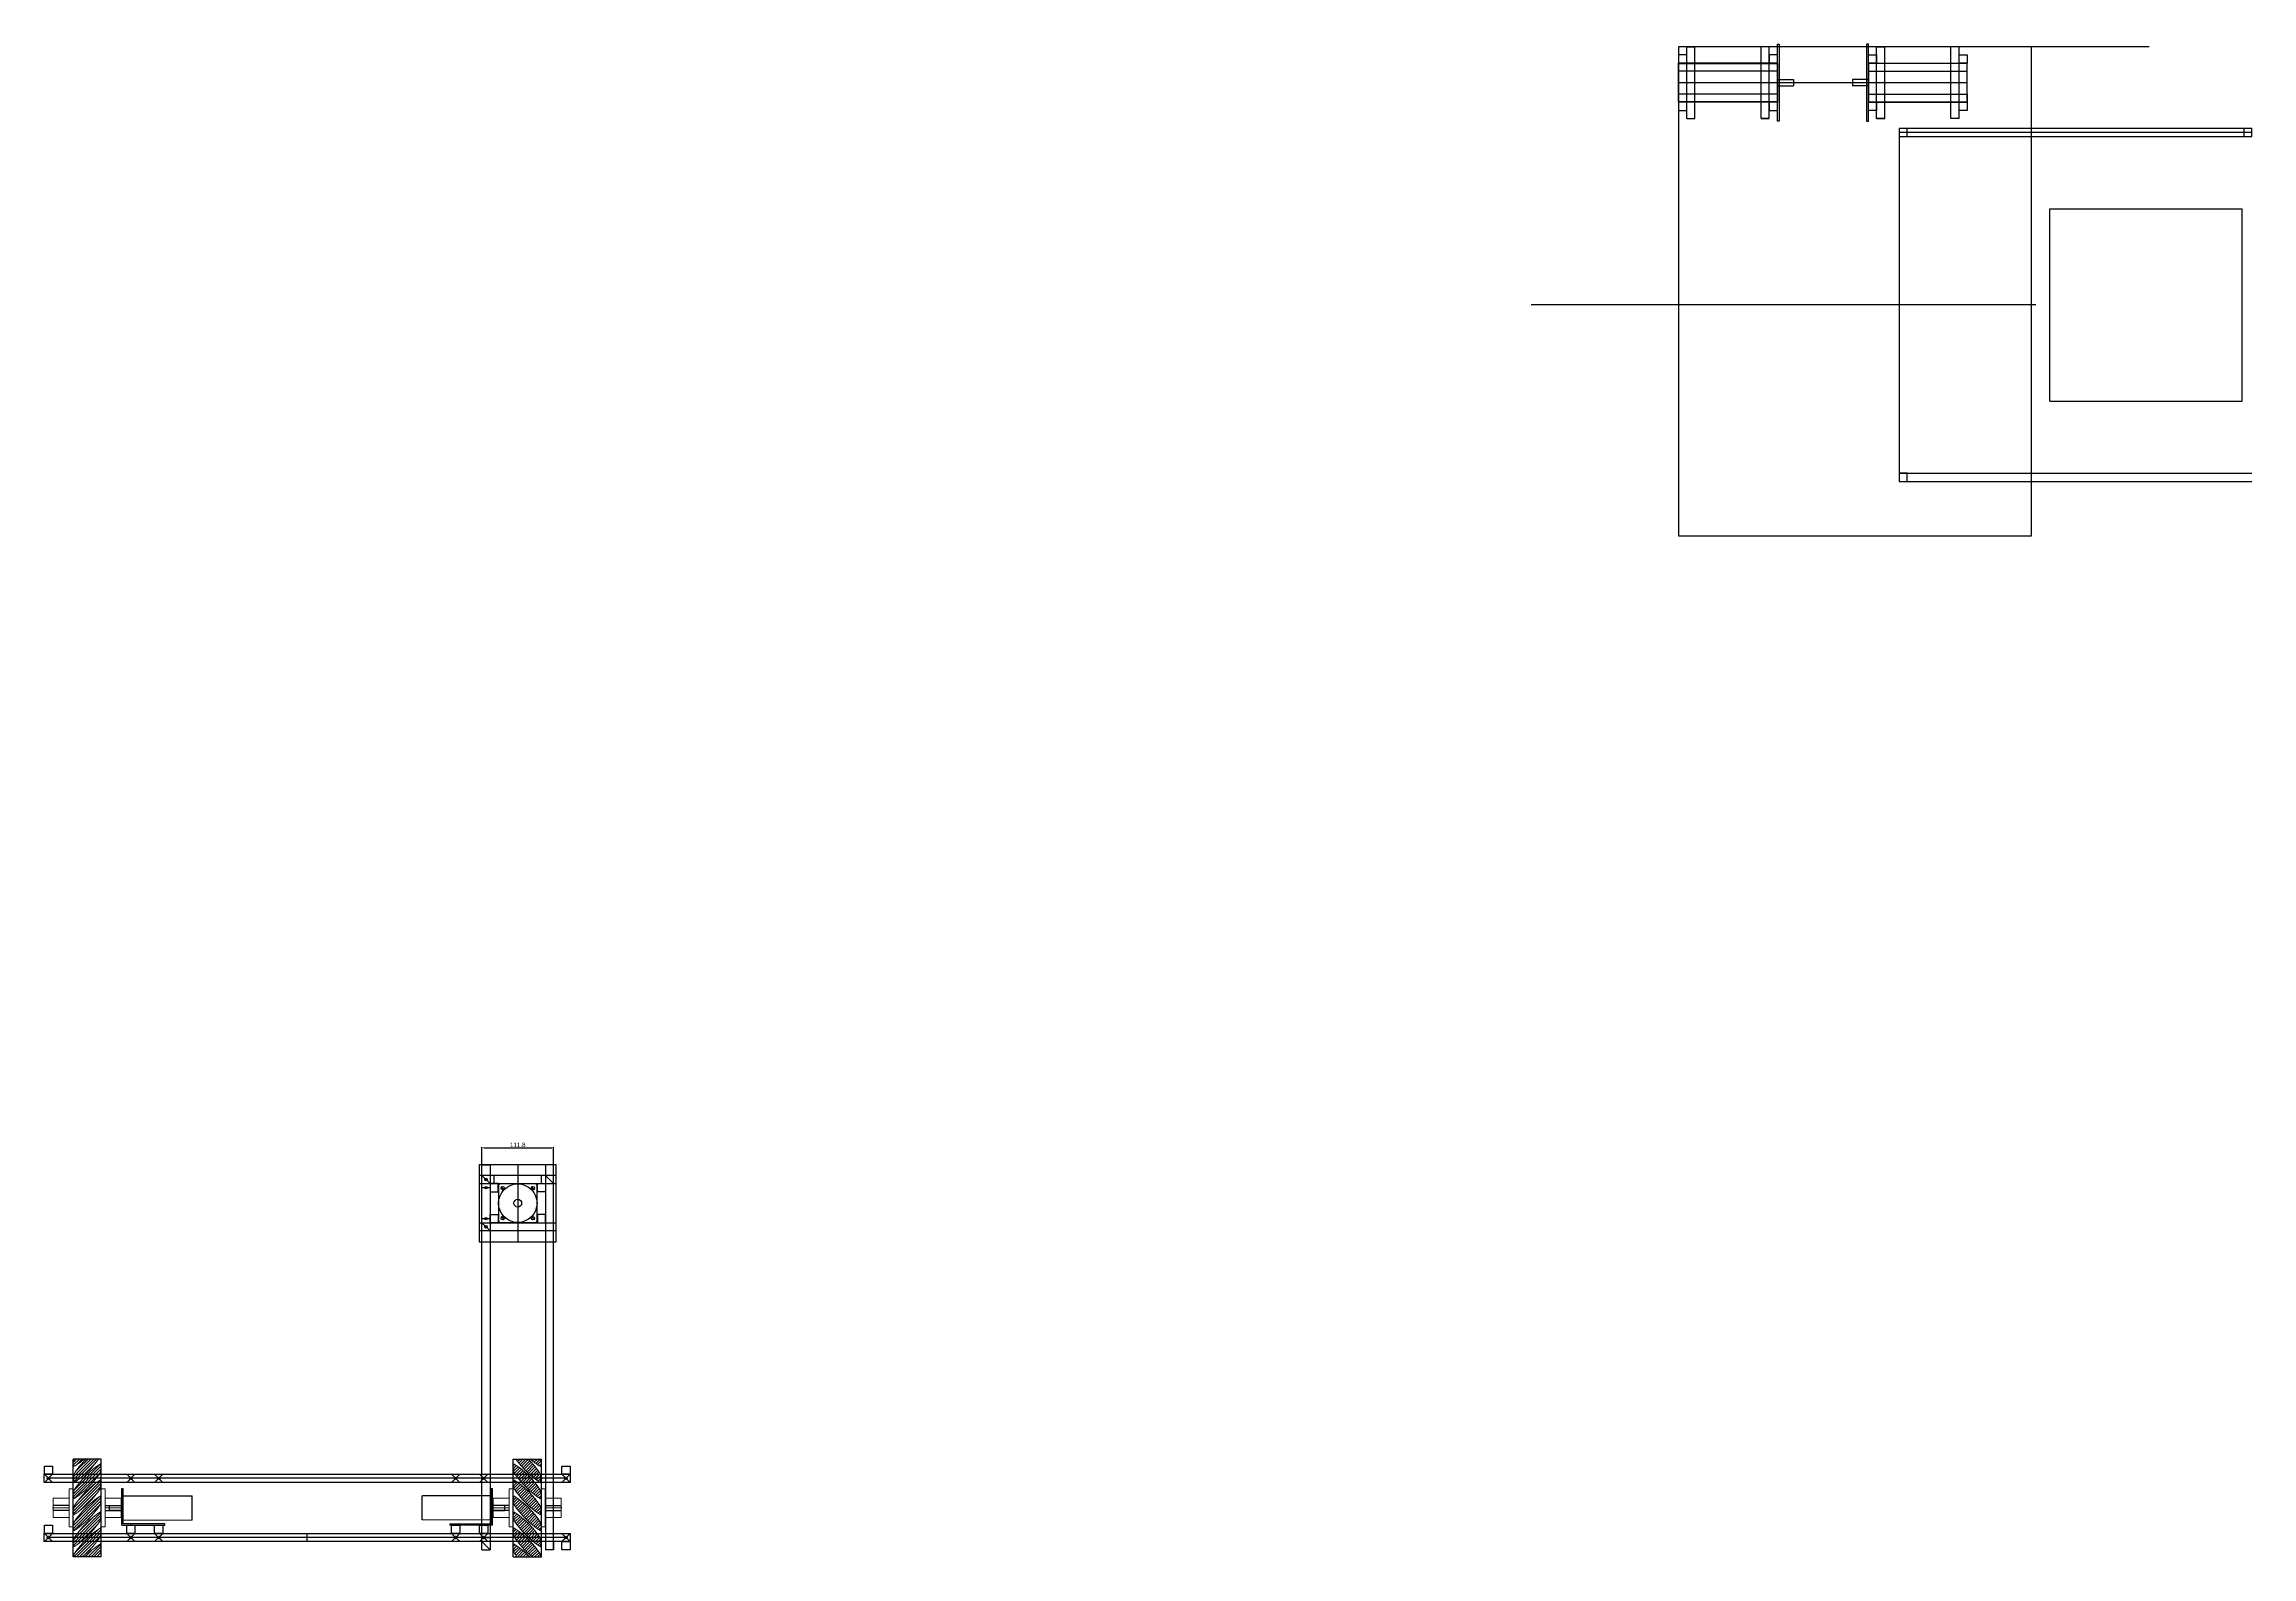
# Model space of a CAD drawing. Header units: millimetres. Extents: x -15418 to 43885, y -27590 to 23052.
# Drawn here: x 24895 to 28336, y -17784 to -15427 of the extents above; entities that cross this region are included whole.
import ezdxf

# ---------------------------------------------------------------- set-up
doc = ezdxf.new("R2010")
doc.units = ezdxf.units.MM
doc.header["$LTSCALE"] = 0.5
doc.layers.get('0').update_dxf_attribs({"lineweight": 5})
doc.layers.get('Defpoints').update_dxf_attribs({"color": 4})
for name, color, linetype in [('Layer1', 1, 'Continuous'), ('Layer2', 2, 'Continuous'), ('Layer3', 9, 'Continuous'), ('Layer4', 6, 'Continuous')]:
    doc.layers.add(name, color=color, linetype=linetype)
doc.layers.add('Layer5', color=51, linetype='Continuous', lineweight=5)
doc.dimstyles.new('ISO-25', dxfattribs={"dimtxt": 7, "dimasz": 3, "dimexe": 1, "dimexo": 1, "dimgap": 1, "dimtad": 1, "dimtoh": 1, "dimdec": 3, "dimdsep": 46, "dimtxsty": 'Standard', "dimcen": 2.5, "dimadec": 0, "dimazin": 0, "dimtfac": 1, "dimtdec": 3, "dimtmove": 0, "dimatfit": 3, "dimfxl": 1, "dimarcsym": 1})
pattern_1 = [(225, (49371.9632, -2140.0113), (2.24506403, -2.24506403), [])]

# ---------------------------------------------------------------- blocks, each defined once
blk = doc.blocks.new('*D356')
at = {"layer": 'Defpoints', "color": 0, "transparency": 16777216}
for p in [(25688.9, -17146.4), (25577.1, -17189.6), (25688.9, -17189.6)]:
    blk.add_point(p, dxfattribs=at)
at = {"layer": 'Layer2', "color": 0, "lineweight": -2, "transparency": 16777216}
for p, q in [((25577.1, -17188.6), (25577.1, -17145.4)), ((25580.1, -17146.4), (25685.9, -17146.4)), ((25688.9, -17188.6), (25688.9, -17145.4))]:
    blk.add_line(p, q, dxfattribs=at)
at = {"layer": 'Layer2', "color": 0, "transparency": 16777216}
for points in [[(25580.1, -17145.9), (25580.1, -17146.9), (25577.1, -17146.4)], [(25685.9, -17145.9), (25685.9, -17146.9), (25688.9, -17146.4)]]:
    blk.add_solid(points, dxfattribs=at)
at = {"layer": 'Layer2', "color": 0, "transparency": 16777216, "insert": (25633, -17141.9), "char_height": 7, "attachment_point": 5}
blk.add_mtext('111.8', dxfattribs=at)

msp = doc.modelspace()

# ---------------------------------------------------------------- hatches: boundary and pattern name
at = {"layer": 'Layer5', "transparency": 33554661}
h = msp.add_hatch(dxfattribs=at)
h.set_pattern_fill('ANSI31', color=256, angle=-180)
h.set_pattern_definition(pattern_1)
h.paths.add_polyline_path([(24956.9148, -17631.489, -0.036565829), (24940.9819, -17643.3783), (24940.9819, -17639.3783), (24939.7419, -17640.6183), (24939.7419, -17635.6183), (24940.9819, -17634.3783), (24940.9819, -17631.489)], flags=17)
edge = h.paths.add_edge_path()
edge.add_line((24939.7419, -17765.6183), (24939.7419, -17760.6183))
edge.add_line((24939.7419, -17760.6183), (24940.9819, -17759.3783))
edge.add_line((24940.9819, -17759.3783), (24940.9819, -17755.3783))
edge.add_arc((25055.9704, -17828.8467), 136.455, 482.5753358, 507.4246642, ccw=False)
edge.add_line((24982.5019, -17713.8583), (24982.5019, -17717.8583))
edge.add_line((24982.5019, -17717.8583), (24983.7419, -17716.6183))
edge.add_line((24983.7419, -17716.6183), (24983.7419, -17721.6183))
edge.add_line((24983.7419, -17721.6183), (24982.5019, -17722.8583))
edge.add_line((24982.5019, -17722.8583), (24982.5019, -17726.8583))
edge.add_arc((24867.7705, -17653.6469), 136.1, 302.5424058, 327.4575942, ccw=False)
edge.add_line((24940.9819, -17768.3783), (24940.9819, -17764.3783))
edge.add_line((24940.9819, -17764.3783), (24939.7419, -17765.6183))
edge = h.paths.add_edge_path()
edge.add_line((24939.7419, -17690.6183), (24939.7419, -17685.6183))
edge.add_line((24939.7419, -17685.6183), (24940.9819, -17684.3783))
edge.add_line((24940.9819, -17684.3783), (24940.9819, -17680.3783))
edge.add_arc((25055.9704, -17753.8467), 136.455, 482.5753358, 507.4246642, ccw=False)
edge.add_line((24982.5019, -17638.8583), (24982.5019, -17642.8583))
edge.add_line((24982.5019, -17642.8583), (24983.7419, -17641.6183))
edge.add_line((24983.7419, -17641.6183), (24983.7419, -17646.6183))
edge.add_line((24983.7419, -17646.6183), (24982.5019, -17647.8583))
edge.add_line((24982.5019, -17647.8583), (24982.5019, -17651.8583))
edge.add_arc((24867.7705, -17578.6469), 136.1, 302.5424058, 327.4575942, ccw=False)
edge.add_line((24940.9819, -17693.3783), (24940.9819, -17689.3783))
edge.add_line((24940.9819, -17689.3783), (24939.7419, -17690.6183))
edge = h.paths.add_edge_path()
edge.add_line((24939.7419, -17665.6183), (24939.7419, -17660.6183))
edge.add_line((24939.7419, -17660.6183), (24940.9819, -17659.3783))
edge.add_line((24940.9819, -17659.3783), (24940.9819, -17655.3783))
edge.add_arc((25055.9704, -17728.8467), 136.455, 494.481355, 507.4246642, ccw=False)
edge.add_line((24960.3595, -17631.489), (24979.4119, -17631.489))
edge.add_arc((24867.7705, -17553.6469), 136.1, 302.5424058, 325.1137921, ccw=False)
edge.add_line((24940.9819, -17668.3783), (24940.9819, -17664.3783))
edge.add_line((24940.9819, -17664.3783), (24939.7419, -17665.6183))
h = msp.add_hatch(dxfattribs=at)
h.set_pattern_fill('ANSI31', color=256, angle=-180)
h.set_pattern_definition(pattern_1)
h.paths.add_polyline_path([(25652.5691, -17631.489, 0.036565829), (25668.5019, -17643.3783), (25668.5019, -17639.3783), (25669.7419, -17640.6183), (25669.7419, -17635.6183), (25668.5019, -17634.3783), (25668.5019, -17631.489)], flags=17)
edge = h.paths.add_edge_path()
edge.add_line((25669.7419, -17765.6183), (25669.7419, -17760.6183))
edge.add_line((25669.7419, -17760.6183), (25668.5019, -17759.3783))
edge.add_line((25668.5019, -17759.3783), (25668.5019, -17755.3783))
edge.add_arc((25553.5135, -17828.8467), 136.455, 32.5753358, 57.4246642)
edge.add_line((25626.9819, -17713.8583), (25626.9819, -17717.8583))
edge.add_line((25626.9819, -17717.8583), (25625.7419, -17716.6183))
edge.add_line((25625.7419, -17716.6183), (25625.7419, -17721.6183))
edge.add_line((25625.7419, -17721.6183), (25626.9819, -17722.8583))
edge.add_line((25626.9819, -17722.8583), (25626.9819, -17726.8583))
edge.add_arc((25741.7133, -17653.6469), 136.1, 212.5424058, 237.4575942)
edge.add_line((25668.5019, -17768.3783), (25668.5019, -17764.3783))
edge.add_line((25668.5019, -17764.3783), (25669.7419, -17765.6183))
edge = h.paths.add_edge_path()
edge.add_line((25669.7419, -17690.6183), (25669.7419, -17685.6183))
edge.add_line((25669.7419, -17685.6183), (25668.5019, -17684.3783))
edge.add_line((25668.5019, -17684.3783), (25668.5019, -17680.3783))
edge.add_arc((25553.5135, -17753.8467), 136.455, 32.5753358, 57.4246642)
edge.add_line((25626.9819, -17638.8583), (25626.9819, -17642.8583))
edge.add_line((25626.9819, -17642.8583), (25625.7419, -17641.6183))
edge.add_line((25625.7419, -17641.6183), (25625.7419, -17646.6183))
edge.add_line((25625.7419, -17646.6183), (25626.9819, -17647.8583))
edge.add_line((25626.9819, -17647.8583), (25626.9819, -17651.8583))
edge.add_arc((25741.7133, -17578.6469), 136.1, 212.5424058, 237.4575942)
edge.add_line((25668.5019, -17693.3783), (25668.5019, -17689.3783))
edge.add_line((25668.5019, -17689.3783), (25669.7419, -17690.6183))
edge = h.paths.add_edge_path()
edge.add_line((25669.7419, -17665.6183), (25669.7419, -17660.6183))
edge.add_line((25669.7419, -17660.6183), (25668.5019, -17659.3783))
edge.add_line((25668.5019, -17659.3783), (25668.5019, -17655.3783))
edge.add_arc((25553.5135, -17728.8467), 136.455, 32.5753358, 45.518645)
edge.add_line((25649.1244, -17631.489), (25630.0719, -17631.489))
edge.add_arc((25741.7133, -17553.6469), 136.1, 214.8862079, 237.4575942)
edge.add_line((25668.5019, -17668.3783), (25668.5019, -17664.3783))
edge.add_line((25668.5019, -17664.3783), (25669.7419, -17665.6183))
h = msp.add_hatch(dxfattribs=at)
h.set_pattern_fill('ANSI31', color=256, angle=-180)
h.set_pattern_definition(pattern_1)
edge = h.paths.add_edge_path()
edge.add_line((24939.7419, -17740.6183), (24939.7419, -17735.6183))
edge.add_line((24939.7419, -17735.6183), (24940.9819, -17734.3783))
edge.add_line((24940.9819, -17734.3783), (24940.9819, -17730.3783))
edge.add_arc((25055.9704, -17803.8467), 136.455, 482.5753358, 507.4246642, ccw=False)
edge.add_line((24982.5019, -17688.8583), (24982.5019, -17692.8583))
edge.add_line((24982.5019, -17692.8583), (24983.7419, -17691.6183))
edge.add_line((24983.7419, -17691.6183), (24983.7419, -17696.6183))
edge.add_line((24983.7419, -17696.6183), (24982.5019, -17697.8583))
edge.add_line((24982.5019, -17697.8583), (24982.5019, -17701.8583))
edge.add_arc((24867.7705, -17628.6469), 136.1, 302.5424058, 327.4575942, ccw=False)
edge.add_line((24940.9819, -17743.3783), (24940.9819, -17739.3783))
edge.add_line((24940.9819, -17739.3783), (24939.7419, -17740.6183))
edge = h.paths.add_edge_path()
edge.add_line((24939.7419, -17715.6183), (24939.7419, -17710.6183))
edge.add_line((24939.7419, -17710.6183), (24940.9819, -17709.3783))
edge.add_line((24940.9819, -17709.3783), (24940.9819, -17705.3783))
edge.add_arc((25055.9704, -17778.8467), 136.455, 482.5753358, 507.4246642, ccw=False)
edge.add_line((24982.5019, -17663.8583), (24982.5019, -17667.8583))
edge.add_line((24982.5019, -17667.8583), (24983.7419, -17666.6183))
edge.add_line((24983.7419, -17666.6183), (24983.7419, -17671.6183))
edge.add_line((24983.7419, -17671.6183), (24982.5019, -17672.8583))
edge.add_line((24982.5019, -17672.8583), (24982.5019, -17676.8583))
edge.add_arc((24867.7705, -17603.6469), 136.1, 302.5424058, 327.4575942, ccw=False)
edge.add_line((24940.9819, -17718.3783), (24940.9819, -17714.3783))
edge.add_line((24940.9819, -17714.3783), (24939.7419, -17715.6183))
h = msp.add_hatch(dxfattribs=at)
h.set_pattern_fill('ANSI31', color=256, angle=-180)
h.set_pattern_definition(pattern_1)
edge = h.paths.add_edge_path()
edge.add_line((25669.7419, -17740.6183), (25669.7419, -17735.6183))
edge.add_line((25669.7419, -17735.6183), (25668.5019, -17734.3783))
edge.add_line((25668.5019, -17734.3783), (25668.5019, -17730.3783))
edge.add_arc((25553.5135, -17803.8467), 136.455, 32.5753358, 57.4246642)
edge.add_line((25626.9819, -17688.8583), (25626.9819, -17692.8583))
edge.add_line((25626.9819, -17692.8583), (25625.7419, -17691.6183))
edge.add_line((25625.7419, -17691.6183), (25625.7419, -17696.6183))
edge.add_line((25625.7419, -17696.6183), (25626.9819, -17697.8583))
edge.add_line((25626.9819, -17697.8583), (25626.9819, -17701.8583))
edge.add_arc((25741.7133, -17628.6469), 136.1, 212.5424058, 237.4575942)
edge.add_line((25668.5019, -17743.3783), (25668.5019, -17739.3783))
edge.add_line((25668.5019, -17739.3783), (25669.7419, -17740.6183))
edge = h.paths.add_edge_path()
edge.add_line((25669.7419, -17715.6183), (25669.7419, -17710.6183))
edge.add_line((25669.7419, -17710.6183), (25668.5019, -17709.3783))
edge.add_line((25668.5019, -17709.3783), (25668.5019, -17705.3783))
edge.add_arc((25553.5135, -17778.8467), 136.455, 32.5753358, 57.4246642)
edge.add_line((25626.9819, -17663.8583), (25626.9819, -17667.8583))
edge.add_line((25626.9819, -17667.8583), (25625.7419, -17666.6183))
edge.add_line((25625.7419, -17666.6183), (25625.7419, -17671.6183))
edge.add_line((25625.7419, -17671.6183), (25626.9819, -17672.8583))
edge.add_line((25626.9819, -17672.8583), (25626.9819, -17676.8583))
edge.add_arc((25741.7133, -17603.6469), 136.1, 212.5424058, 237.4575942)
edge.add_line((25668.5019, -17718.3783), (25668.5019, -17714.3783))
edge.add_line((25668.5019, -17714.3783), (25669.7419, -17715.6183))
h = msp.add_hatch(dxfattribs=at)
h.set_pattern_fill('ANSI31', color=256, angle=-180)
h.set_pattern_definition(pattern_1)
edge = h.paths.add_edge_path()
edge.add_line((24983.7419, -17741.6183), (24983.7419, -17746.6183))
edge.add_line((24983.7419, -17746.6183), (24982.5019, -17747.8583))
edge.add_line((24982.5019, -17747.8583), (24982.5019, -17751.8583))
edge.add_arc((24867.7705, -17678.6469), 136.1, 309.3514593, 327.4575942, ccw=False)
edge.add_line((24954.0682, -17783.889), (24940.9819, -17783.889))
edge.add_line((24940.9819, -17783.889), (24940.9819, -17780.3783))
edge.add_arc((25055.9704, -17853.8467), 136.455, 482.5753358, 507.4246642, ccw=False)
edge.add_line((24982.5019, -17738.8583), (24982.5019, -17742.8583))
edge.add_line((24982.5019, -17742.8583), (24983.7419, -17741.6183))
edge = h.paths.add_edge_path()
edge.add_line((24983.7419, -17766.6183), (24983.7419, -17771.6183))
edge.add_line((24983.7419, -17771.6183), (24982.5019, -17772.8583))
edge.add_line((24982.5019, -17772.8583), (24982.5019, -17776.8583))
edge.add_arc((24867.7705, -17703.6469), 136.1, 323.8726113, 327.4575942, ccw=False)
edge.add_line((24977.6996, -17783.889), (24957.9755, -17783.889))
edge.add_arc((25055.9704, -17878.8467), 136.455, 482.5753358, 495.9017964, ccw=False)
edge.add_line((24982.5019, -17763.8583), (24982.5019, -17767.8583))
edge.add_line((24982.5019, -17767.8583), (24983.7419, -17766.6183))
h = msp.add_hatch(dxfattribs=at)
h.set_pattern_fill('ANSI31', color=256, angle=-180)
h.set_pattern_definition(pattern_1)
edge = h.paths.add_edge_path()
edge.add_line((25625.7419, -17741.6183), (25625.7419, -17746.6183))
edge.add_line((25625.7419, -17746.6183), (25626.9819, -17747.8583))
edge.add_line((25626.9819, -17747.8583), (25626.9819, -17751.8583))
edge.add_arc((25741.7133, -17678.6469), 136.1, 212.5424058, 230.6485407)
edge.add_line((25655.4157, -17783.889), (25668.5019, -17783.889))
edge.add_line((25668.5019, -17783.889), (25668.5019, -17780.3783))
edge.add_arc((25553.5135, -17853.8467), 136.455, 32.5753358, 57.4246642)
edge.add_line((25626.9819, -17738.8583), (25626.9819, -17742.8583))
edge.add_line((25626.9819, -17742.8583), (25625.7419, -17741.6183))
edge = h.paths.add_edge_path()
edge.add_line((25625.7419, -17766.6183), (25625.7419, -17771.6183))
edge.add_line((25625.7419, -17771.6183), (25626.9819, -17772.8583))
edge.add_line((25626.9819, -17772.8583), (25626.9819, -17776.8583))
edge.add_arc((25741.7133, -17703.6469), 136.1, 212.5424058, 216.1273887)
edge.add_line((25631.7843, -17783.889), (25651.5084, -17783.889))
edge.add_arc((25553.5135, -17878.8467), 136.455, 44.0982036, 57.4246642)
edge.add_line((25626.9819, -17763.8583), (25626.9819, -17767.8583))
edge.add_line((25626.9819, -17767.8583), (25625.7419, -17766.6183))

# ---------------------------------------------------------------- linework, layer by layer
at = {"transparency": 33554661}
for p, q in [((24939.7419, -17678.189), (24933.7419, -17678.189)), ((24933.7419, -17678.189), (24933.7419, -17737.189)), ((24939.7419, -17737.189), (24939.7419, -17678.189)), ((24983.7419, -17737.189), (24983.7419, -17678.189)), ((24983.7419, -17678.189), (24989.7419, -17678.189)), ((24989.7419, -17678.189), (24989.7419, -17737.189)), ((25015.7419, -17677.689), (25017.7419, -17677.689)), ((25593.7419, -17677.689), (25591.7419, -17677.689)), ((25625.7419, -17678.189), (25619.7419, -17678.189)), ((25619.7419, -17678.189), (25619.7419, -17737.189)), ((25625.7419, -17737.189), (25625.7419, -17678.189)), ((25669.7419, -17737.189), (25669.7419, -17678.189)), ((25669.7419, -17678.189), (25675.7419, -17678.189)), ((25675.7419, -17678.189), (25675.7419, -17737.189)), ((24908.7419, -17692.689), (24908.7419, -17722.689)), ((24933.7419, -17692.689), (24908.7419, -17692.689)), ((24933.7419, -17707.689), (24908.7419, -17707.689)), ((24989.7419, -17692.689), (25014.7419, -17692.689)), ((24989.7419, -17707.689), (25014.7419, -17707.689)), ((25014.7419, -17692.689), (25014.7419, -17722.689)), ((25014.7419, -17707.689), (25017.7419, -17707.689)), ((25015.7419, -17707.689), (25017.7419, -17707.689)), ((25594.7419, -17707.689), (25591.7419, -17707.689)), ((25593.7419, -17707.689), (25591.7419, -17707.689)), ((25594.7419, -17692.689), (25594.7419, -17722.689)), ((25619.7419, -17692.689), (25594.7419, -17692.689)), ((25619.7419, -17707.689), (25594.7419, -17707.689)), ((25675.7419, -17692.689), (25700.7419, -17692.689)), ((25675.7419, -17707.689), (25700.7419, -17707.689)), ((25700.7419, -17692.689), (25700.7419, -17722.689)), ((24933.7419, -17722.689), (24908.7419, -17722.689)), ((24933.7419, -17737.189), (24939.7419, -17737.189)), ((24989.7419, -17737.189), (24983.7419, -17737.189)), ((24989.7419, -17722.689), (25014.7419, -17722.689)), ((25082.607, -17732.689), (25082.6021, -17734.689)), ((25526.8769, -17732.689), (25526.8817, -17734.689)), ((25619.7419, -17722.689), (25594.7419, -17722.689)), ((25619.7419, -17737.189), (25625.7419, -17737.189)), ((25675.7419, -17737.189), (25669.7419, -17737.189)), ((25675.7419, -17722.689), (25700.7419, -17722.689))]:
    msp.add_line(p, q, dxfattribs=at)
at = {"layer": 'Defpoints', "transparency": 33554661}
for p, q in [((24996.4419, -17711.689), (24996.4419, -17703.689)), ((24996.4419, -17703.689), (25016.4419, -17703.689)), ((25016.4419, -17711.689), (24996.4419, -17711.689)), ((25017.7419, -17696.689), (25016.4419, -17696.689)), ((25016.4419, -17718.689), (25016.4419, -17696.689)), ((25017.7419, -17703.689), (25016.4419, -17703.689)), ((25017.7419, -17707.689), (25016.4419, -17707.689)), ((25017.7419, -17711.689), (25016.4419, -17711.689)), ((25017.7419, -17718.689), (25016.4419, -17718.689)), ((25017.7419, -17726.339), (25017.7419, -17689.039)), ((25017.7419, -17689.039), (25125.5419, -17689.039)), ((25125.5419, -17726.339), (25125.5419, -17689.039)), ((25591.7419, -17689.039), (25483.9419, -17689.039)), ((25483.9419, -17726.339), (25483.9419, -17689.039)), ((25591.7419, -17726.339), (25591.7419, -17689.039)), ((25591.7419, -17696.689), (25593.0419, -17696.689)), ((25591.7419, -17703.689), (25593.0419, -17703.689)), ((25591.7419, -17707.689), (25593.0419, -17707.689)), ((25591.7419, -17711.689), (25593.0419, -17711.689)), ((25591.7419, -17718.689), (25593.0419, -17718.689)), ((25593.0419, -17718.689), (25593.0419, -17696.689)), ((25613.0419, -17703.689), (25593.0419, -17703.689)), ((25593.0419, -17711.689), (25613.0419, -17711.689)), ((25613.0419, -17711.689), (25613.0419, -17703.689)), ((25017.7419, -17726.339), (25125.5419, -17726.6218)), ((25591.7419, -17726.339), (25483.9419, -17726.6218))]:
    msp.add_line(p, q, dxfattribs=at)
at = {"layer": 'Layer1', "transparency": 33554661}
for p, q in [((27442.4165, -15443.3958), (27442.4165, -15456.0958)), ((27455.1165, -15443.3958), (27442.4165, -15443.3958)), ((27455.1165, -15456.0958), (27455.1165, -15443.3958)), ((27583.7165, -15443.3958), (27583.7165, -15456.0958)), ((27596.4165, -15443.3958), (27583.7165, -15443.3958)), ((27596.4165, -15426.5958), (27599.4165, -15426.5958)), ((27596.4165, -15546.5958), (27596.4165, -15426.5958)), ((27596.4165, -15456.0958), (27596.4165, -15443.3958)), ((27599.4165, -15426.5958), (27599.4165, -15546.5958)), ((27738.4165, -15426.5958), (27735.4165, -15426.5958)), ((27735.4165, -15426.5958), (27735.4165, -15546.5958)), ((27738.4165, -15546.5958), (27738.4165, -15426.5958)), ((27738.4165, -15456.0958), (27738.4165, -15443.3958)), ((27738.4165, -15443.3958), (27751.1165, -15443.3958)), ((27751.1165, -15443.3958), (27751.1165, -15456.0958)), ((27879.7165, -15456.0958), (27879.7165, -15443.3958)), ((27879.7165, -15443.3958), (27892.4165, -15443.3958)), ((27892.4165, -15443.3958), (27892.4165, -15456.0958)), ((27442.4165, -15456.0958), (27455.1165, -15456.0958)), ((27583.7165, -15456.0958), (27596.4165, -15456.0958)), ((27751.1165, -15456.0958), (27738.4165, -15456.0958)), ((27892.4165, -15456.0958), (27879.7165, -15456.0958)), ((27442.4165, -15486.5958), (27892.4165, -15486.5958)), ((27442.4165, -15517.0958), (27442.4165, -15529.7958)), ((27455.1165, -15517.0958), (27442.4165, -15517.0958)), ((27455.1165, -15529.7958), (27455.1165, -15517.0958)), ((27583.7165, -15517.0958), (27583.7165, -15529.7958)), ((27596.4165, -15517.0958), (27583.7165, -15517.0958)), ((27596.4165, -15529.7958), (27596.4165, -15517.0958)), ((27738.4165, -15529.7958), (27738.4165, -15517.0958)), ((27738.4165, -15517.0958), (27751.1165, -15517.0958)), ((27751.1165, -15517.0958), (27751.1165, -15529.7958)), ((27879.7165, -15529.7958), (27879.7165, -15517.0958)), ((27879.7165, -15517.0958), (27892.4165, -15517.0958)), ((27892.4165, -15517.0958), (27892.4165, -15529.7958)), ((27442.4165, -15529.7958), (27455.1165, -15529.7958)), ((27571.0165, -15542.5958), (27583.7165, -15542.5958)), ((27583.7165, -15529.7958), (27596.4165, -15529.7958)), ((27599.4165, -15546.5958), (27596.4165, -15546.5958)), ((27735.4165, -15546.5958), (27738.4165, -15546.5958)), ((27751.1165, -15529.7958), (27738.4165, -15529.7958)), ((27763.8165, -15542.5958), (27751.1165, -15542.5958)), ((27892.4165, -15529.7958), (27879.7165, -15529.7958)), ((27798.7165, -15558.0233), (27786.0165, -15558.0233)), ((27786.0165, -15558.0233), (27786.0165, -15570.7233)), ((27786.0165, -15558.0233), (27786.0165, -16108.0233)), ((28336.0165, -15558.0233), (27786.0165, -15558.0233)), ((28336.0165, -15564.3733), (27786.0165, -15564.3733)), ((27786.0165, -15570.7233), (27798.7165, -15570.7233)), ((27786.0165, -15570.7233), (28336.0165, -15570.7233)), ((27798.7165, -15570.7233), (27798.7165, -15558.0233)), ((28336.0165, -15558.0233), (28323.3165, -15558.0233)), ((28323.3165, -15558.0233), (28323.3165, -15570.7233)), ((28323.3165, -15570.7233), (28336.0165, -15570.7233)), ((28336.0165, -15570.7233), (28336.0165, -15558.0233)), ((28021.0165, -15683.0233), (28321.0165, -15683.0233)), ((28021.0165, -15983.0233), (28021.0165, -15683.0233)), ((28321.0165, -15983.0233), (28321.0165, -15683.0233)), ((27999.2145, -15833.0233), (27212.4457, -15833.0233)), ((28021.0165, -15983.0233), (28321.0165, -15983.0233)), ((27798.7165, -16095.3233), (27786.0165, -16095.3233)), ((27786.0165, -16095.3233), (28336.0165, -16095.3233)), ((27798.7165, -16108.0233), (27798.7165, -16095.3233)), ((27786.0165, -16108.0233), (28336.0165, -16108.0233)), ((27786.0165, -16108.0233), (27798.7165, -16108.0233)), ((25573.0419, -17172.789), (25573.0419, -17292.789)), ((25693.0419, -17172.789), (25573.0419, -17172.789)), ((25577.1419, -17772.789), (25577.1419, -17172.789)), ((25577.1419, -17172.789), (25589.8419, -17172.789)), ((25577.1419, -17189.589), (25589.8419, -17202.289)), ((25589.8419, -17172.789), (25589.8419, -17772.789)), ((25602.5419, -17202.289), (25589.8419, -17202.289)), ((25589.8419, -17202.289), (25589.8419, -17214.989)), ((25589.8419, -17202.289), (25589.8419, -17214.989)), ((25596.1919, -17202.289), (25596.1919, -17189.589)), ((25602.5419, -17214.989), (25602.5419, -17202.289)), ((25633.0419, -17172.789), (25633.0419, -17292.789)), ((25633.0419, -17182.789), (25633.0419, -17282.789)), ((25663.5419, -17214.989), (25663.5419, -17202.289)), ((25663.5419, -17202.289), (25676.2419, -17202.289)), ((25669.8919, -17202.289), (25669.8919, -17189.589)), ((25676.2419, -17172.789), (25676.2419, -17772.789)), ((25688.9419, -17172.789), (25676.2419, -17172.789)), ((25676.2419, -17189.589), (25688.9419, -17202.289)), ((25676.2419, -17202.289), (25676.2419, -17214.989)), ((25688.9419, -17772.789), (25688.9419, -17172.789)), ((25693.0419, -17292.789), (25693.0419, -17172.789)), ((25589.8419, -17208.639), (25577.1419, -17208.639)), ((25589.8419, -17214.989), (25602.5419, -17214.989)), ((25676.2419, -17214.989), (25663.5419, -17214.989)), ((25589.8419, -17256.939), (25577.1419, -17256.939)), ((25577.1419, -17263.289), (25589.8419, -17275.989)), ((25589.8419, -17263.289), (25589.8419, -17250.589)), ((25589.8419, -17250.589), (25602.5419, -17250.589)), ((25602.5419, -17263.289), (25589.8419, -17263.289)), ((25602.5419, -17250.589), (25602.5419, -17263.289)), ((25663.5419, -17250.589), (25663.5419, -17263.289)), ((25676.2419, -17250.589), (25663.5419, -17250.589)), ((25663.5419, -17263.289), (25676.2419, -17263.289)), ((25676.2419, -17263.289), (25676.2419, -17250.589)), ((25573.0419, -17292.789), (25693.0419, -17292.789)), ((25577.1419, -17753.739), (25589.8419, -17753.739)), ((25577.1419, -17760.089), (25589.8419, -17772.789)), ((25577.1419, -17772.789), (25589.8419, -17772.789)), ((25688.9419, -17772.789), (25676.2419, -17772.789))]:
    msp.add_line(p, q, dxfattribs=at)
for centre, radius in [((25583.4919, -17195.939), 2), ((25633.0419, -17232.789), 30), ((25583.4919, -17208.639), 2), ((25633.0419, -17232.789), 6), ((25583.4919, -17256.939), 2), ((25583.4919, -17269.639), 2)]:
    msp.add_circle(centre, radius, dxfattribs=at)
at = {"layer": 'Layer2', "transparency": 33554661}
for p, q in [((27442.4165, -15430.5958), (27442.4165, -16192.5958)), ((28176.1165, -15430.5958), (27442.4165, -15430.5958)), ((27992.4165, -16192.5958), (27992.4165, -15430.5958)), ((27442.4165, -15516.5958), (27442.4165, -15456.5958)), ((27442.4165, -15456.5958), (27596.4165, -15456.5958)), ((27596.4165, -15456.5958), (27596.4165, -15516.5958)), ((27596.4165, -15481.5958), (27621.4165, -15481.5958)), ((27621.4165, -15481.5958), (27621.4165, -15491.5958)), ((27738.4165, -15481.5958), (27713.4165, -15481.5958)), ((27713.4165, -15481.5958), (27713.4165, -15491.5958)), ((27738.4165, -15456.5958), (27738.4165, -15516.5958)), ((27892.4165, -15456.5958), (27738.4165, -15456.5958)), ((27892.4165, -15516.5958), (27892.4165, -15456.5958)), ((27596.4165, -15516.5958), (27442.4165, -15516.5958)), ((27596.4165, -15491.5958), (27621.4165, -15491.5958)), ((27738.4165, -15491.5958), (27713.4165, -15491.5958)), ((27738.4165, -15516.5958), (27892.4165, -15516.5958)), ((27442.4165, -16192.5958), (27992.4165, -16192.5958)), ((25605.0419, -17202.789), (25603.0419, -17204.789)), ((25603.0419, -17204.789), (25603.0419, -17260.789)), ((25661.0419, -17202.789), (25605.0419, -17202.789)), ((25633.0419, -17202.789), (25633.0419, -17262.789)), ((25661.0419, -17202.789), (25663.0419, -17204.789)), ((25663.0419, -17260.789), (25663.0419, -17204.789)), ((25607.0419, -17206.789), (25612.0419, -17211.789)), ((25654.0419, -17206.789), (25659.0419, -17211.789)), ((25605.0419, -17262.789), (25603.0419, -17260.789)), ((25605.0419, -17262.789), (25661.0419, -17262.789)), ((25607.0419, -17253.789), (25612.0419, -17258.789)), ((25654.0419, -17253.789), (25659.0419, -17258.789)), ((25661.0419, -17262.789), (25663.0419, -17260.789)), ((24895.0419, -17655.229), (24895.0419, -17642.529)), ((24895.0419, -17642.529), (24907.7419, -17642.529)), ((24895.0419, -17655.229), (24895.0419, -17642.529)), ((24895.0419, -17642.529), (24907.7419, -17642.529)), ((24907.7419, -17642.529), (24907.7419, -17655.229)), ((24907.7419, -17642.529), (24907.7419, -17655.229)), ((25701.7419, -17655.229), (25701.7419, -17642.529)), ((25701.7419, -17642.529), (25714.4419, -17642.529)), ((25701.7419, -17655.229), (25701.7419, -17642.529)), ((25701.7419, -17642.529), (25714.4419, -17642.529)), ((25714.4419, -17642.529), (25714.4419, -17655.229)), ((25714.4419, -17642.529), (25714.4419, -17655.229)), ((24894.7419, -17667.929), (24894.7419, -17655.229)), ((24894.7419, -17655.229), (25714.7419, -17655.229)), ((25714.7419, -17667.929), (24894.7419, -17667.929)), ((24907.7419, -17655.229), (24895.0419, -17655.229)), ((24907.7419, -17655.229), (24895.0419, -17655.229)), ((25708.0919, -17661.579), (24901.3919, -17661.579)), ((25015.7419, -17734.689), (25015.7419, -17677.689)), ((25017.7419, -17732.6939), (25017.7419, -17677.689)), ((25591.7419, -17732.6939), (25591.7419, -17677.689)), ((25593.7419, -17734.689), (25593.7419, -17677.689)), ((25714.4419, -17655.229), (25701.7419, -17655.229)), ((25714.4419, -17655.229), (25701.7419, -17655.229)), ((25714.4419, -17655.229), (25701.7419, -17655.229)), ((25714.7419, -17655.229), (25714.7419, -17667.929)), ((24933.7419, -17703.689), (24908.7419, -17703.689)), ((24933.7419, -17711.689), (24908.7419, -17711.689)), ((24989.7419, -17703.689), (25014.7419, -17703.689)), ((24989.7419, -17711.689), (25014.7419, -17711.689)), ((25619.7419, -17703.689), (25594.7419, -17703.689)), ((25619.7419, -17711.689), (25594.7419, -17711.689)), ((25675.7419, -17703.689), (25700.7419, -17703.689)), ((25675.7419, -17711.689), (25700.7419, -17711.689)), ((24894.7419, -17760.089), (24894.7419, -17747.389)), ((24894.7419, -17747.389), (25714.7419, -17747.389)), ((24895.0419, -17747.389), (24895.0419, -17734.689)), ((24895.0419, -17734.689), (24907.7419, -17734.689)), ((24895.0419, -17747.389), (24895.0419, -17734.689)), ((24895.0419, -17734.689), (24907.7419, -17734.689)), ((24907.7419, -17747.389), (24895.0419, -17747.389)), ((24907.7419, -17747.389), (24895.0419, -17747.389)), ((25708.0919, -17753.739), (24901.3919, -17753.739)), ((24907.7419, -17734.689), (24907.7419, -17747.389)), ((24907.7419, -17734.689), (24907.7419, -17747.389)), ((25015.7419, -17734.689), (25082.6019, -17734.689)), ((25082.607, -17732.689), (25017.7419, -17732.6939)), ((25023.3919, -17747.389), (25023.3919, -17734.689)), ((25023.3919, -17734.689), (25036.0919, -17734.689)), ((25023.3919, -17747.389), (25023.3919, -17734.689)), ((25023.3919, -17734.689), (25036.0919, -17734.689)), ((25036.0919, -17747.389), (25023.3919, -17747.389)), ((25036.0919, -17747.389), (25023.3919, -17747.389)), ((25029.7419, -17734.689), (25029.7419, -17732.7228)), ((25036.0919, -17734.689), (25036.0919, -17747.389)), ((25036.0919, -17734.689), (25036.0919, -17747.389)), ((25066.9919, -17747.389), (25066.9919, -17734.689)), ((25066.9919, -17734.689), (25079.6919, -17734.689)), ((25066.9919, -17747.389), (25066.9919, -17734.689)), ((25066.9919, -17734.689), (25079.6919, -17734.689)), ((25079.6919, -17747.389), (25066.9919, -17747.389)), ((25079.6919, -17747.389), (25066.9919, -17747.389)), ((25079.6919, -17734.689), (25079.6919, -17747.389)), ((25079.6919, -17734.689), (25079.6919, -17747.389)), ((25304.7419, -17760.089), (25304.7419, -17747.389)), ((25526.8769, -17732.689), (25591.7419, -17732.6939)), ((25593.7419, -17734.689), (25526.8819, -17734.689)), ((25529.7919, -17747.389), (25529.7919, -17734.689)), ((25529.7919, -17734.689), (25542.4919, -17734.689)), ((25529.7919, -17747.389), (25529.7919, -17734.689)), ((25529.7919, -17734.689), (25542.4919, -17734.689)), ((25542.4919, -17747.389), (25529.7919, -17747.389)), ((25542.4919, -17747.389), (25529.7919, -17747.389)), ((25542.4919, -17734.689), (25542.4919, -17747.389)), ((25542.4919, -17734.689), (25542.4919, -17747.389)), ((25573.3919, -17747.389), (25573.3919, -17734.689)), ((25573.3919, -17734.689), (25586.0919, -17734.689)), ((25573.3919, -17747.389), (25573.3919, -17734.689)), ((25573.3919, -17734.689), (25586.0919, -17734.689)), ((25586.0919, -17747.389), (25573.3919, -17747.389)), ((25586.0919, -17747.389), (25573.3919, -17747.389)), ((25579.7419, -17734.689), (25579.7419, -17732.7228)), ((25586.0919, -17734.689), (25586.0919, -17747.389)), ((25586.0919, -17734.689), (25586.0919, -17747.389)), ((25714.7419, -17747.389), (25714.7419, -17760.089)), ((25714.7419, -17760.089), (24894.7419, -17760.089)), ((25688.9419, -17760.089), (25688.9419, -17772.789)), ((25701.7419, -17772.789), (25701.7419, -17760.089)), ((25701.7419, -17760.089), (25714.4419, -17760.089)), ((25701.7419, -17772.789), (25701.7419, -17760.089)), ((25701.7419, -17760.089), (25714.4419, -17760.089)), ((25714.4419, -17772.789), (25701.7419, -17772.789)), ((25714.4419, -17772.789), (25701.7419, -17772.789)), ((25714.4419, -17760.089), (25714.4419, -17772.789)), ((25714.4419, -17760.089), (25714.4419, -17772.789))]:
    msp.add_line(p, q, dxfattribs=at)
for centre in [(25609.5419, -17209.289), (25656.5419, -17209.289), (25609.5419, -17256.289), (25656.5419, -17256.289)]:
    msp.add_circle(centre, 2.5, dxfattribs=at)
at = {"layer": 'Layer3', "transparency": 33554661}
for p, q in [((25693.0419, -17189.589), (25573.0419, -17189.589)), ((25573.0419, -17189.589), (25573.0419, -17202.289)), ((25573.0419, -17202.289), (25693.0419, -17202.289)), ((25693.0419, -17202.289), (25693.0419, -17189.589)), ((25573.0419, -17263.289), (25693.0419, -17263.289)), ((25693.0419, -17275.989), (25573.0419, -17275.989)), ((24983.7419, -17631.489), (24939.7419, -17631.489)), ((24939.7419, -17783.889), (24939.7419, -17631.489)), ((24983.7419, -17783.889), (24983.7419, -17631.489)), ((25625.7419, -17631.489), (25669.7419, -17631.489)), ((25625.7419, -17783.889), (25625.7419, -17631.489)), ((25669.7419, -17783.889), (25669.7419, -17631.489)), ((24895.0419, -17655.229), (24907.7419, -17667.929)), ((24907.7419, -17655.229), (24895.0419, -17667.929)), ((24895.0419, -17655.229), (24907.7419, -17667.929)), ((24907.7419, -17655.229), (24895.0419, -17667.929)), ((25023.3919, -17655.229), (25036.0919, -17667.929)), ((25023.3919, -17655.229), (25036.0919, -17667.929)), ((25036.0919, -17655.229), (25023.3919, -17667.929)), ((25066.9919, -17655.229), (25079.6919, -17667.929)), ((25066.9919, -17655.229), (25079.6919, -17667.929)), ((25079.6919, -17655.229), (25066.9919, -17667.929)), ((25529.7919, -17655.229), (25542.4919, -17667.929)), ((25529.7919, -17655.229), (25542.4919, -17667.929)), ((25542.4919, -17655.229), (25529.7919, -17667.929)), ((25573.3919, -17655.229), (25586.0919, -17667.929)), ((25573.3919, -17655.229), (25586.0919, -17667.929)), ((25586.0919, -17655.229), (25573.3919, -17667.929)), ((25714.4419, -17655.229), (25701.7419, -17667.929)), ((25701.7419, -17655.229), (25714.4419, -17667.929)), ((25714.4419, -17655.229), (25701.7419, -17667.929)), ((25701.7419, -17655.229), (25714.4419, -17667.929)), ((24907.7419, -17707.689), (24908.7419, -17707.689)), ((25701.7419, -17707.689), (25700.7419, -17707.689)), ((24895.0419, -17747.389), (24907.7419, -17760.089)), ((24907.7419, -17747.389), (24895.0419, -17760.089)), ((24895.0419, -17747.389), (24907.7419, -17760.089)), ((24907.7419, -17747.389), (24895.0419, -17760.089)), ((25023.3919, -17747.389), (25036.0919, -17760.089)), ((25023.3919, -17747.389), (25036.0919, -17760.089)), ((25036.0919, -17747.389), (25023.3919, -17760.089)), ((25066.9919, -17747.389), (25079.6919, -17760.089)), ((25066.9919, -17747.389), (25079.6919, -17760.089)), ((25079.6919, -17747.389), (25066.9919, -17760.089)), ((25529.7919, -17747.389), (25542.4919, -17760.089)), ((25529.7919, -17747.389), (25542.4919, -17760.089)), ((25542.4919, -17747.389), (25529.7919, -17760.089)), ((25573.3919, -17747.389), (25586.0919, -17760.089)), ((25573.3919, -17747.389), (25586.0919, -17760.089)), ((25586.0919, -17747.389), (25573.3919, -17760.089)), ((25714.4419, -17747.389), (25701.7419, -17760.089)), ((25701.7419, -17747.389), (25714.4419, -17760.089)), ((25714.4419, -17747.389), (25701.7419, -17760.089)), ((25701.7419, -17747.389), (25714.4419, -17760.089)), ((24983.7419, -17783.889), (24939.7419, -17783.889)), ((25625.7419, -17783.889), (25669.7419, -17783.889))]:
    msp.add_line(p, q, dxfattribs=at)
for centre in [(24901.3919, -17661.579), (24901.3919, -17661.579), (24901.3919, -17661.579), (24901.3919, -17661.579), (24901.3919, -17661.579), (24901.3919, -17661.579), (25029.7419, -17661.579), (25029.7419, -17661.579), (25029.7419, -17661.579), (25029.7419, -17661.579), (25029.7419, -17661.579), (25029.7419, -17661.579), (25073.3419, -17661.579), (25073.3419, -17661.579), (25073.3419, -17661.579), (25073.3419, -17661.579), (25073.3419, -17661.579), (25073.3419, -17661.579), (25536.1419, -17661.579), (25536.1419, -17661.579), (25536.1419, -17661.579), (25536.1419, -17661.579), (25536.1419, -17661.579), (25536.1419, -17661.579), (25579.7419, -17661.579), (25579.7419, -17661.579), (25579.7419, -17661.579), (25579.7419, -17661.579), (25579.7419, -17661.579), (25579.7419, -17661.579), (25708.0919, -17661.579), (25708.0919, -17661.579), (25708.0919, -17661.579), (25708.0919, -17661.579), (25708.0919, -17661.579), (25708.0919, -17661.579), (24901.3919, -17753.739), (24901.3919, -17753.739), (24901.3919, -17753.739), (24901.3919, -17753.739), (24901.3919, -17753.739), (24901.3919, -17753.739), (25029.7419, -17753.739), (25029.7419, -17753.739), (25029.7419, -17753.739), (25029.7419, -17753.739), (25029.7419, -17753.739), (25029.7419, -17753.739), (25073.3419, -17753.739), (25073.3419, -17753.739), (25073.3419, -17753.739), (25073.3419, -17753.739), (25073.3419, -17753.739), (25073.3419, -17753.739), (25536.1419, -17753.739), (25536.1419, -17753.739), (25536.1419, -17753.739), (25536.1419, -17753.739), (25536.1419, -17753.739), (25536.1419, -17753.739), (25579.7419, -17753.739), (25579.7419, -17753.739), (25579.7419, -17753.739), (25579.7419, -17753.739), (25579.7419, -17753.739), (25579.7419, -17753.739), (25708.0919, -17753.739), (25708.0919, -17753.739), (25708.0919, -17753.739), (25708.0919, -17753.739), (25708.0919, -17753.739), (25708.0919, -17753.739)]:
    msp.add_circle(centre, 2, dxfattribs=at)
at = {"layer": 'Layer4', "transparency": 33554661}
for p, q in [((27455.1165, -15542.5958), (27455.1165, -15430.5958)), ((27455.1165, -15430.5958), (27467.8165, -15430.5958)), ((27467.8165, -15542.5958), (27467.8165, -15430.5958)), ((27571.0165, -15542.5958), (27571.0165, -15430.5958)), ((27583.7165, -15430.5958), (27571.0165, -15430.5958)), ((27583.7165, -15542.5958), (27583.7165, -15430.5958)), ((27751.1165, -15542.5958), (27751.1165, -15430.5958)), ((27751.1165, -15430.5958), (27763.8165, -15430.5958)), ((27763.8165, -15542.5958), (27763.8165, -15430.5958)), ((27867.0165, -15542.5958), (27867.0165, -15430.5958)), ((27879.7165, -15430.5958), (27867.0165, -15430.5958)), ((27879.7165, -15542.5958), (27879.7165, -15430.5958)), ((27596.4165, -15456.0958), (27442.4165, -15456.0958)), ((27442.4165, -15468.7958), (27442.4165, -15456.0958)), ((27596.4165, -15468.7958), (27442.4165, -15468.7958)), ((27596.4165, -15468.7958), (27596.4165, -15456.0958)), ((27738.4165, -15456.0958), (27892.4165, -15456.0958)), ((27738.4165, -15468.7958), (27738.4165, -15456.0958)), ((27738.4165, -15468.7958), (27892.4165, -15468.7958)), ((27892.4165, -15468.7958), (27892.4165, -15456.0958)), ((27596.4165, -15504.3958), (27442.4165, -15504.3958)), ((27442.4165, -15504.3958), (27442.4165, -15517.0958)), ((27596.4165, -15517.0958), (27442.4165, -15517.0958)), ((27596.4165, -15504.3958), (27596.4165, -15517.0958)), ((27738.4165, -15504.3958), (27892.4165, -15504.3958)), ((27738.4165, -15504.3958), (27738.4165, -15517.0958)), ((27738.4165, -15517.0958), (27892.4165, -15517.0958)), ((27892.4165, -15504.3958), (27892.4165, -15517.0958)), ((27455.1165, -15542.5958), (27467.8165, -15542.5958)), ((27583.7165, -15542.5958), (27571.0165, -15542.5958)), ((27751.1165, -15542.5958), (27763.8165, -15542.5958)), ((27879.7165, -15542.5958), (27867.0165, -15542.5958))]:
    msp.add_line(p, q, dxfattribs=at)
at = {"layer": 'Layer5', "transparency": 33554661}
for p, q in [((24940.9819, -17634.3783), (24939.7419, -17635.6183)), ((24939.7419, -17640.6183), (24939.7419, -17635.6183)), ((24939.7419, -17640.6183), (24940.9819, -17639.3783)), ((24940.9819, -17634.3783), (24940.9819, -17631.489)), ((24940.9819, -17643.3783), (24940.9819, -17639.3783)), ((24982.5019, -17642.8583), (24982.5019, -17638.8583)), ((24983.7419, -17641.6183), (24982.5019, -17642.8583)), ((24982.5019, -17647.8583), (24983.7419, -17646.6183)), ((24982.5019, -17651.8583), (24982.5019, -17647.8583)), ((25625.7419, -17641.6183), (25626.9819, -17642.8583)), ((25626.9819, -17647.8583), (25625.7419, -17646.6183)), ((25626.9819, -17642.8583), (25626.9819, -17638.8583)), ((25626.9819, -17651.8583), (25626.9819, -17647.8583)), ((25668.5019, -17634.3783), (25668.5019, -17631.489)), ((25668.5019, -17634.3783), (25669.7419, -17635.6183)), ((25669.7419, -17640.6183), (25668.5019, -17639.3783)), ((25668.5019, -17643.3783), (25668.5019, -17639.3783)), ((25669.7419, -17640.6183), (25669.7419, -17635.6183)), ((24939.6964, -17665.6638), (24940.9819, -17664.3783)), ((24940.9819, -17659.3783), (24939.7419, -17660.6183)), ((24940.9819, -17684.3783), (24939.7419, -17685.6183)), ((24940.9819, -17659.3783), (24940.9819, -17655.3783)), ((24940.9819, -17668.3783), (24940.9819, -17664.3783)), ((24940.9819, -17684.3783), (24940.9819, -17680.3783)), ((24982.5019, -17667.8583), (24982.5019, -17663.8583)), ((24983.7419, -17666.6183), (24982.5019, -17667.8583)), ((24982.5019, -17672.8583), (24983.7419, -17671.6183)), ((24982.5019, -17676.8583), (24982.5019, -17672.8583)), ((25625.7419, -17666.6183), (25626.9819, -17667.8583)), ((25626.9819, -17672.8583), (25625.7419, -17671.6183)), ((25626.9819, -17667.8583), (25626.9819, -17663.8583)), ((25626.9819, -17676.8583), (25626.9819, -17672.8583)), ((25668.5019, -17659.3783), (25668.5019, -17655.3783)), ((25668.5019, -17659.3783), (25669.7419, -17660.6183)), ((25669.7875, -17665.6638), (25668.5019, -17664.3783)), ((25668.5019, -17668.3783), (25668.5019, -17664.3783)), ((25668.5019, -17684.3783), (25668.5019, -17680.3783)), ((25668.5019, -17684.3783), (25669.7419, -17685.6183)), ((24939.7419, -17690.6183), (24940.9819, -17689.3783)), ((24940.9819, -17709.3783), (24939.7419, -17710.6183)), ((24939.7419, -17715.6183), (24940.9819, -17714.3783)), ((24940.9819, -17693.3783), (24940.9819, -17689.3783)), ((24940.9819, -17709.3783), (24940.9819, -17705.3783)), ((24940.9819, -17718.3783), (24940.9819, -17714.3783)), ((24982.5019, -17692.8583), (24982.5019, -17688.8583)), ((24983.7419, -17691.6183), (24982.5019, -17692.8583)), ((24982.5019, -17697.8583), (24983.7419, -17696.6183)), ((24982.5019, -17701.8583), (24982.5019, -17697.8583)), ((24982.5019, -17717.8583), (24982.5019, -17713.8583)), ((24983.7419, -17716.6183), (24982.5019, -17717.8583)), ((24982.5019, -17722.8583), (24983.7419, -17721.6183)), ((25625.7419, -17691.6183), (25626.9819, -17692.8583)), ((25626.9819, -17697.8583), (25625.7419, -17696.6183)), ((25625.7419, -17716.6183), (25626.9819, -17717.8583)), ((25626.9819, -17722.8583), (25625.7419, -17721.6183)), ((25626.9819, -17692.8583), (25626.9819, -17688.8583)), ((25626.9819, -17701.8583), (25626.9819, -17697.8583)), ((25626.9819, -17717.8583), (25626.9819, -17713.8583)), ((25669.7419, -17690.6183), (25668.5019, -17689.3783)), ((25668.5019, -17693.3783), (25668.5019, -17689.3783)), ((25668.5019, -17709.3783), (25668.5019, -17705.3783)), ((25668.5019, -17709.3783), (25669.7419, -17710.6183)), ((25669.7419, -17715.6183), (25668.5019, -17714.3783)), ((25668.5019, -17718.3783), (25668.5019, -17714.3783)), ((24940.9819, -17734.3783), (24939.7419, -17735.6183)), ((24939.7419, -17740.6183), (24940.9819, -17739.3783)), ((24940.9819, -17734.3783), (24940.9819, -17730.3783)), ((24940.9819, -17743.3783), (24940.9819, -17739.3783)), ((24940.9819, -17759.3783), (24940.9819, -17755.3783)), ((24982.5019, -17726.8583), (24982.5019, -17722.8583)), ((24982.5019, -17742.8583), (24982.5019, -17738.8583)), ((24982.5019, -17747.8583), (24983.7419, -17746.6183)), ((24982.5019, -17751.8583), (24982.5019, -17747.8583)), ((25626.9819, -17747.8583), (25625.7419, -17746.6183)), ((25626.9819, -17726.8583), (25626.9819, -17722.8583)), ((25626.9819, -17742.8583), (25626.9819, -17738.8583)), ((25626.9819, -17751.8583), (25626.9819, -17747.8583)), ((25668.5019, -17734.3783), (25668.5019, -17730.3783)), ((25668.5019, -17734.3783), (25669.7419, -17735.6183)), ((25669.7419, -17740.6183), (25668.5019, -17739.3783)), ((25668.5019, -17743.3783), (25668.5019, -17739.3783)), ((25668.5019, -17759.3783), (25668.5019, -17755.3783)), ((24940.9819, -17759.3783), (24939.7419, -17760.6183)), ((24939.7419, -17765.6183), (24940.9819, -17764.3783)), ((24940.9819, -17768.3783), (24940.9819, -17764.3783)), ((24940.9819, -17783.889), (24940.9819, -17780.3783)), ((24982.5019, -17767.8583), (24982.5019, -17763.8583)), ((24983.7419, -17766.6183), (24982.5019, -17767.8583)), ((24982.5019, -17772.8583), (24983.7419, -17771.6183)), ((24982.5019, -17776.8583), (24982.5019, -17772.8583)), ((25625.7419, -17766.6183), (25626.9819, -17767.8583)), ((25626.9819, -17772.8583), (25625.7419, -17771.6183)), ((25626.9819, -17767.8583), (25626.9819, -17763.8583)), ((25626.9819, -17776.8583), (25626.9819, -17772.8583)), ((25668.5019, -17759.3783), (25669.7419, -17760.6183)), ((25669.7419, -17765.6183), (25668.5019, -17764.3783)), ((25668.5019, -17768.3783), (25668.5019, -17764.3783)), ((25668.5019, -17783.889), (25668.5019, -17780.3783))]:
    msp.add_line(p, q, dxfattribs=at)
for centre, radius, start, end in [((24867.7705, -17553.6469), 136.1, 302.5424058, 325.1137921), ((25055.9704, -17728.8467), 136.455, 134.481355, 147.4246642), ((24867.7705, -17528.6469), 136.1, 302.5424058, 310.9189446), ((25055.9704, -17753.8467), 136.455, 122.5753358, 147.4246642), ((24867.7705, -17578.6469), 136.1, 302.5424058, 327.4575942), ((25553.5135, -17753.8467), 136.455, 32.5753358, 57.4246642), ((25741.7133, -17578.6469), 136.1, 212.5424058, 237.4575942), ((25741.7133, -17553.6469), 136.1, 214.8862079, 237.4575942), ((25553.5135, -17728.8467), 136.455, 32.5753358, 45.518645), ((25741.7133, -17528.6469), 136.1, 229.0810554, 237.4575942), ((25055.9704, -17778.8467), 136.455, 122.5753358, 147.4246642), ((24867.7705, -17603.6469), 136.1, 302.5424058, 327.4575942), ((25553.5135, -17778.8467), 136.455, 32.5753358, 57.4246642), ((25741.7133, -17603.6469), 136.1, 212.5424058, 237.4575942), ((25055.9704, -17803.8467), 136.455, 122.5753358, 147.4246642), ((24867.7705, -17628.6469), 136.1, 302.5424058, 327.4575942), ((25055.9704, -17828.8467), 136.455, 122.5753358, 147.4246642), ((25553.5135, -17803.8467), 136.455, 32.5753358, 57.4246642), ((25741.7133, -17628.6469), 136.1, 212.5424058, 237.4575942), ((25553.5135, -17828.8467), 136.455, 32.5753358, 57.4246642), ((24867.7705, -17653.6469), 136.1, 302.5424058, 327.4575942), ((25055.9704, -17853.8467), 136.455, 122.5753358, 147.4246642), ((24867.7705, -17678.6469), 136.1, 309.3514593, 327.4575942), ((25741.7133, -17653.6469), 136.1, 212.5424058, 237.4575942), ((25553.5135, -17853.8467), 136.455, 32.5753358, 57.4246642), ((25741.7133, -17678.6469), 136.1, 212.5424058, 230.6485407), ((25055.9704, -17878.8467), 136.455, 122.5753358, 135.9017964), ((24867.7705, -17703.6469), 136.1, 323.8726113, 327.4575942), ((25553.5135, -17878.8467), 136.455, 44.0982036, 57.4246642), ((25741.7133, -17703.6469), 136.1, 212.5424058, 216.1273887)]:
    msp.add_arc(centre, radius, start, end, dxfattribs=at)

# ---------------------------------------------------------------- dimensions: what is measured, and where the dimension line sits
at = {"layer": 'Layer2', "transparency": 33554661}
dim = msp.add_linear_dim(base=(25688.9419, -17146.4352), p1=(25577.1419, -17189.589), p2=(25688.9419, -17189.589), dimstyle='ISO-25', dxfattribs=at)
dim.commit()
dim.dimension.update_dxf_attribs({"geometry": '*D356', "text_midpoint": (25633.0419, -17141.9352)})

doc.saveas('drawing.dxf')
